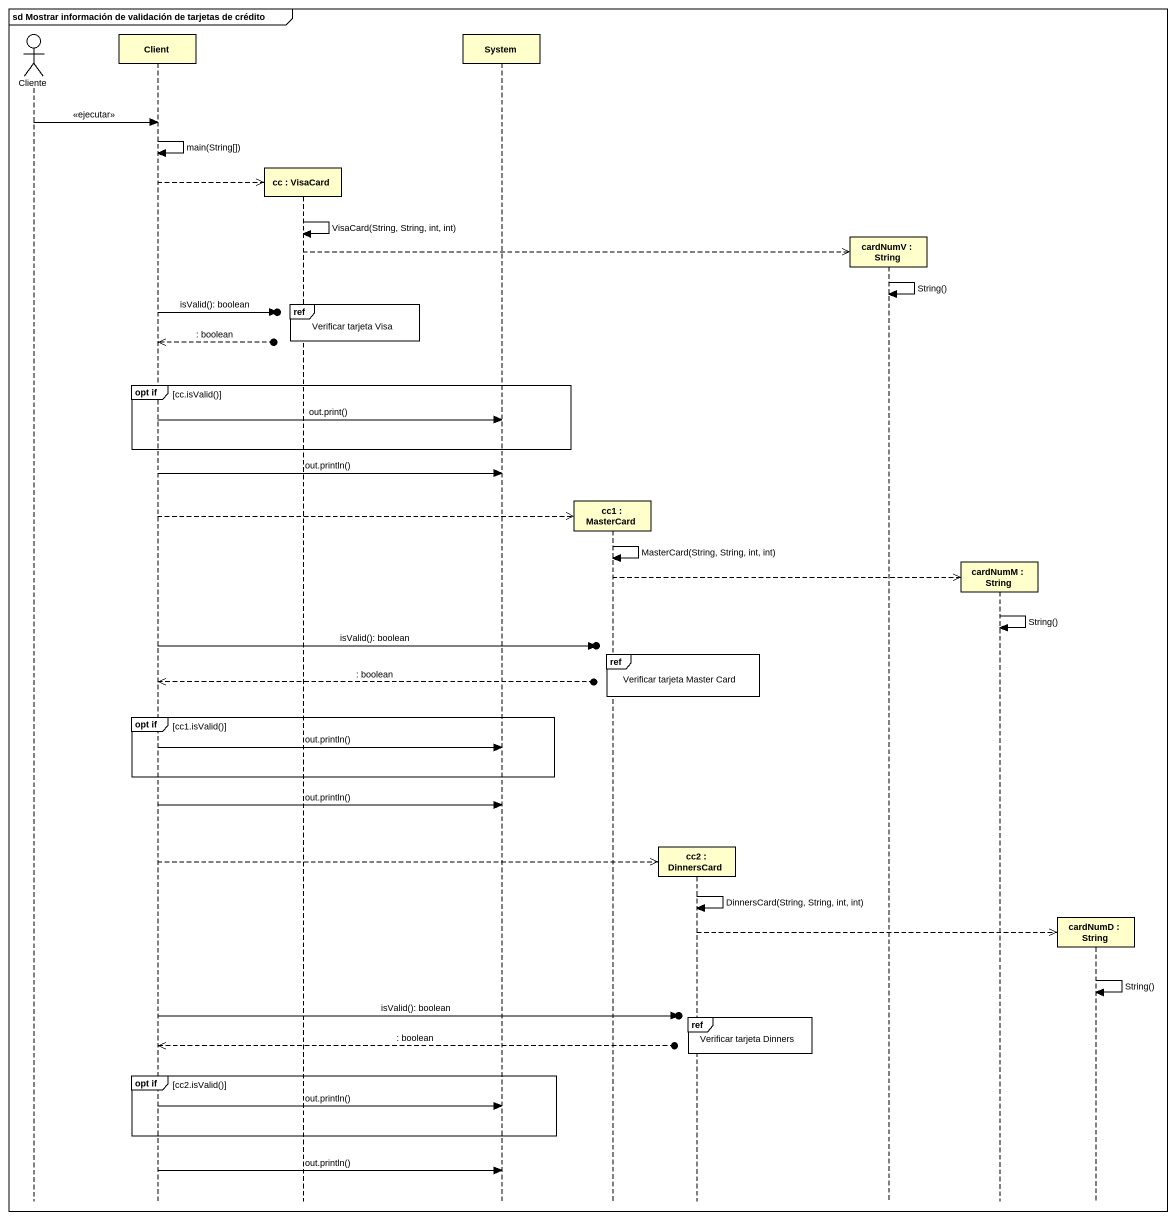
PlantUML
@startuml
mainframe sd Mostrar información de validación de tarjetas de crédito
hide footbox
actor Cliente
participant Client
participant "cc : VisaCard" as cc
participant System
participant "cc1 : MasterCard" as cc1
participant "cc2 : DinnersCard" as cc2
participant "cardNumV : String" as cardNumV
participant "cardNumM : String" as cardNumM
participant "cardNumD : String" as cardNumD

Cliente -> Client : <<ejecutar>>
Client -> Client : main(String[])
Client -->> cc **
cc -> cc : VisaCard(String, String, int, int)
cc -->> cardNumV **
cardNumV -> cardNumV : String()
ref over cc : Verificar tarjeta Visa
Client ->o] : isValid(): boolean
Client <<--o] : : boolean
group opt if [cc.isValid()]
  Client -> System : out.print()
end
Client -> System : out.println()
Client -->> cc1 **
cc1 -> cc1 : MasterCard(String, String, int, int)
cc1 -->> cardNumM **
cardNumM -> cardNumM : String()
Client ->o] : isValid(): boolean
ref over cc1, cc2 : Verificar tarjeta Master Card
Client <<--o] : : boolean
group opt if [cc1.isValid()]
  Client -> System : out.println()
end
Client -> System : out.println()
Client -->> cc2 **
cc2 -> cc2 : DinnersCard(String, String, int, int)
cc2 -->> cardNumD **
cardNumD -> cardNumD : String()
Client ->o] : isValid(): boolean
ref over cc2 : Verificar tarjeta Dinners
Client <<--o] : : boolean
group opt if [cc2.isValid()]
  Client -> System : out.println()
end
Client -> System : out.println()
@enduml
